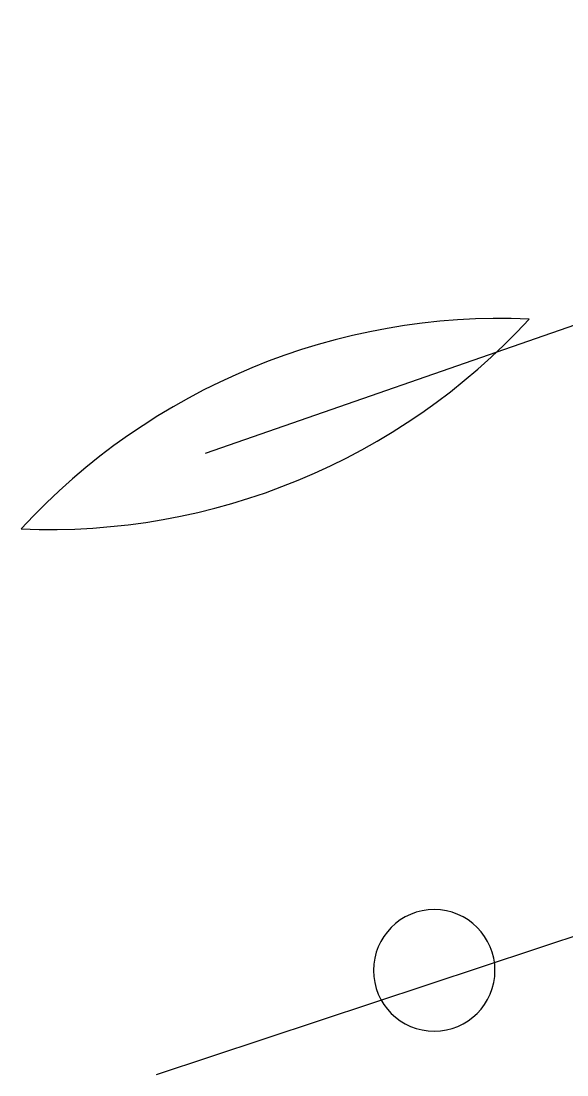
# Model space of a CAD drawing. Extents: x -1568 to -728, y -1287 to -990.
# Drawn here: x -1359.829 to -1359.157, y -1205.501 to -1204.204 of the extents above; entities that cross this region are included whole.
import ezdxf

# ---------------------------------------------------------------- set-up
doc = ezdxf.new("R2010")
doc.units = 0
doc.header["$LTSCALE"] = 5
doc.layers.add('LV', color=3, linetype='CONTINUOUS')
doc.layers.add('标注', color=4, linetype='CONTINUOUS', lineweight=15)

# ---------------------------------------------------------------- blocks, each defined once
blk = doc.blocks.new('shu')
at = {"layer": 'LV', "color": 72}
for p, q in [((-1384.5668, -1074.2024), (-1386.4748, -1074.8643)), ((-1384.6961, -1075.0202), (-1386.5352, -1075.6293))]:
    blk.add_line(p, q, dxfattribs=at)
for centre, radius, start, end in [((-1386.1108, -1075.5014), 0.8031, 87.4992, 137.344), ((-1386.6663, -1074.1549), 0.8031, 267.4992, 317.344), ((-1386.1926, -1075.5006), 0.0748, 0, 180), ((-1386.1926, -1075.5006), 0.0748, 180, 0)]:
    blk.add_arc(centre, radius, start, end, dxfattribs=at)

msp = doc.modelspace()

# ---------------------------------------------------------------- block references
at = {"layer": '标注'}
msp.add_blockref('shu', (26.87229, -129.87198), dxfattribs=at)

doc.saveas('drawing.dxf')
